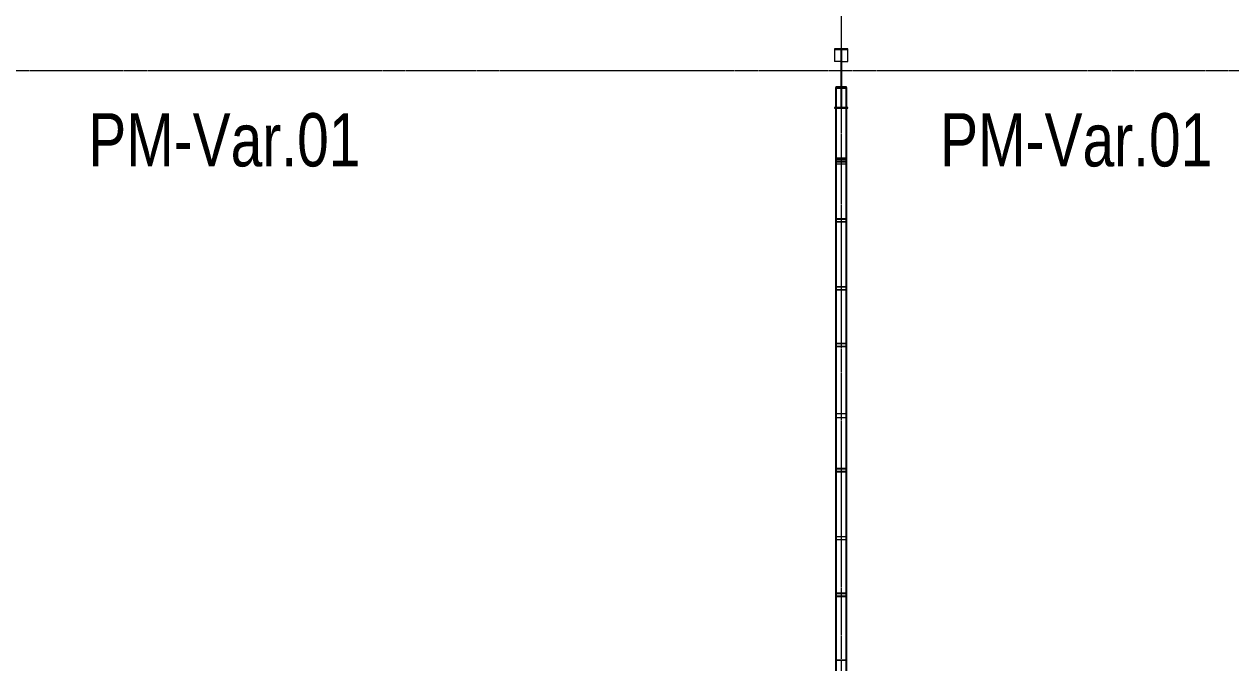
# Model space of a CAD drawing. Header units: centimetres. Extents: x -14155 to 6577, y -1225 to 8033.
# Drawn here: x -8939 to -7806, y 1665 to 2265 of the extents above; entities that cross this region are included whole.
import ezdxf

# ---------------------------------------------------------------- set-up
doc = ezdxf.new("R2010")
doc.units = ezdxf.units.CM
doc.linetypes.add('Grid Line', pattern=[2.2225, 1.27, -0.3175, 0.3175, -0.3175])
for name, color, linetype, lineweight in [('S-BEAM', 7, 'Continuous', 9), ('S-COLS', 7, 'Continuous', 9), ('S-COLS-IDEN', 7, 'Continuous', 9), ('S-GRID', 7, 'Continuous', 9)]:
    doc.layers.add(name, color=color, linetype=linetype, lineweight=lineweight)
doc.styles.add('Century Gothic_1', font='GOTHIC.TTF', dxfattribs={"width": 0.8, "height": 50})

# ---------------------------------------------------------------- blocks, each defined once
blk = doc.blocks.new('RVR_CERCHA_C02 - RVR_CERCHA_C02-V22-N01 - Planta')
at = {"layer": 'S-BEAM', "color": 253, "true_color": 0xaaaaaa}
for p, q in [((-5.7, 5), (897.3, 5)), ((893.3, 4.7), (-5.7, 4.7)), ((419.6, 5), (367.8, 5)), ((367.8, 5), (419.6, 5)), ((368.2, 5), (421.2, 5)), ((481.4, 5), (368.2, 5)), ((368.2, 4.7), (421.2, 4.7)), ((481.4, 4.7), (368.2, 4.7)), ((416.4, 4.7), (419.6, 4.7)), ((419.2, 5), (419.6, 5)), ((419.6, 4.7), (419.6, 5)), ((419.6, 5), (420.5, 5)), ((419.6, 5), (421.2, 5)), ((419.6, 5), (421.4, 5)), ((422.6, 5), (419.6, 5)), ((419.6, 5), (422.6, 5)), ((420.5, 4.7), (419.6, 4.7)), ((419.6, 4.7), (421.2, 4.7)), ((421.4, 4.7), (419.6, 4.7)), ((419.6, 4.7), (422.6, 4.7)), ((419.6, 4.7), (422, 4.7)), ((420.5, 5), (422.2, 5)), ((422, 4.7), (420.5, 4.7)), ((421.2, 5), (482.4, 5)), ((421.2, 5), (422.6, 5)), ((421.2, 4.7), (482.4, 4.7)), ((421.2, 4.7), (422.6, 4.7)), ((421.4, 5), (422.6, 5)), ((422.6, 4.7), (421.4, 4.7)), ((422, -4.7), (422, 4.7)), ((422, 4.7), (422.6, 4.7)), ((422, 4.7), (422.6, 4.7)), ((422.2, 5), (422.2, 4.7)), ((422.6, 5), (422.2, 5)), ((422.2, 4.7), (422.2, -4.7)), ((425.9, 5), (422.6, 5)), ((422.6, 5), (422.6, 4.7)), ((482, 5), (422.6, 5)), ((422.6, 5), (482, 5)), ((422.6, 4.7), (425.4, 4.7)), ((422.6, 4.7), (425.4, 4.7)), ((422.6, 4.7), (482, 4.7)), ((425.4, 4.7), (482, 4.7)), ((425.4, 4.7), (482, 4.7)), ((482, 5), (425.9, 5)), ((482.9, 5), (481.4, 5)), ((482.9, 4.7), (481.4, 4.7)), ((482, 5), (482, 4.7)), ((483.7, 5), (482, 5)), ((485, 5), (482, 5)), ((485, 5), (482, 5)), ((485, 5), (482, 5)), ((482, 5), (485, 5)), ((482, 4.7), (482, -4.7)), ((482.2, -4.7), (482.2, 4.7)), ((483.7, 5), (482.4, 5)), ((482.4, 5), (482.4, 4.7)), ((482.4, 4.7), (483.7, 4.7)), ((482.4, 4.7), (483.4, 4.7)), ((482.4, 4.7), (483.7, 4.7)), ((482.4, 4.7), (483.4, 4.7)), ((482.4, 4.7), (484.8, 4.7)), ((482.4, 4.7), (484.8, 4.7)), ((484.8, 5), (482.9, 5)), ((484.8, 4.7), (482.9, 4.7)), ((483.4, 4.7), (484.8, 4.7)), ((483.4, 4.7), (484.8, 4.7)), ((485.4, 5), (483.7, 5)), ((485, 5), (483.7, 5)), ((483.7, 4.7), (485.4, 4.7)), ((483.7, 4.7), (484.8, 4.7)), ((486.3, 5), (484.8, 5)), ((484.8, 4.7), (484.8, -4.7)), ((486.3, 4.7), (484.8, 4.7)), ((532.2, 5), (485, 5)), ((535.7, 5), (485, 5)), ((485, 5), (535.7, 5)), ((485, 4.7), (532.7, 4.7)), ((485, -4.7), (485, 4.7)), ((485, 4.7), (532.7, 4.7)), ((485, 4.7), (535.4, 4.7)), ((485.4, 4.7), (485.4, 5)), ((485.4, 5), (537.3, 5)), ((485.4, 4.7), (537.3, 4.7)), ((602.3, 5), (486.3, 5)), ((602.3, 4.7), (486.3, 4.7)), ((535.2, 5), (532.2, 5)), ((532.7, 4.7), (535.4, 4.7)), ((532.7, 4.7), (535.7, 4.7)), ((535.2, 5), (535.7, 5)), ((535.2, 4.7), (535.2, 5)), ((535.2, -4.7), (535.2, 4.7)), ((535.4, 4.7), (535.4, -4.7)), ((535.7, 4.7), (535.7, 5)), ((535.7, 5), (536.6, 5)), ((535.7, 5), (537.3, 5)), ((535.7, 5), (537.3, 5)), ((538.6, 5), (535.7, 5)), ((535.7, 5), (538.6, 5)), ((536.6, 4.7), (535.7, 4.7)), ((535.7, 4.7), (537.3, 4.7)), ((537.3, 4.7), (535.7, 4.7)), ((535.7, 4.7), (538.6, 4.7)), ((535.7, 4.7), (538, 4.7)), ((536.6, 5), (538.2, 5)), ((538, 4.7), (536.6, 4.7)), ((537.3, 5), (599.5, 5)), ((537.3, 5), (538.6, 5)), ((537.3, 5), (538.6, 5)), ((537.3, 4.7), (599.5, 4.7)), ((538.6, 4.7), (537.3, 4.7)), ((537.3, 4.7), (538.6, 4.7)), ((538, -4.7), (538, 4.7)), ((538, 4.7), (538.6, 4.7)), ((538, 4.7), (538.6, 4.7)), ((538.2, 5), (538.2, 4.7)), ((538.6, 5), (538.2, 5)), ((538.2, 4.7), (538.2, -4.7)), ((541.8, 5), (538.6, 5)), ((538.6, 5), (538.6, 4.7)), ((599, 5), (538.6, 5)), ((538.6, 5), (599, 5)), ((538.6, 4.7), (541.3, 4.7)), ((538.6, 4.7), (541.3, 4.7)), ((538.6, 4.7), (599, 4.7)), ((541.3, 4.7), (599, 4.7)), ((541.3, 4.7), (599, 4.7)), ((599, 5), (541.8, 5)), ((599, 5), (599, 4.7)), ((600.7, 5), (599, 5)), ((602, 5), (599, 5)), ((602, 5), (599, 5)), ((602, 5), (599, 5)), ((599, 5), (602, 5)), ((599, 4.7), (599, -4.7)), ((599.2, -4.7), (599.2, 4.7)), ((600.7, 5), (599.5, 5)), ((599.5, 5), (599.5, 4.7)), ((599.5, 4.7), (600.7, 4.7)), ((599.5, 4.7), (600.4, 4.7)), ((599.5, 4.7), (600.7, 4.7)), ((599.5, 4.7), (600.4, 4.7)), ((599.5, 4.7), (601.8, 4.7)), ((599.5, 4.7), (601.8, 4.7)), ((600.4, 4.7), (601.8, 4.7)), ((600.4, 4.7), (601.8, 4.7)), ((602.4, 5), (600.7, 5)), ((602, 5), (600.7, 5)), ((600.7, 4.7), (602.4, 4.7)), ((600.7, 4.7), (601.8, 4.7)), ((601.8, 4.7), (601.8, -4.7)), ((650.5, 5), (602, 5)), ((649.8, 5), (602, 5)), ((602, 5), (651.4, 5)), ((602, 4.7), (651.2, 4.7)), ((602, -4.7), (602, 4.7)), ((602, 4.7), (651, 4.7)), ((602, 4.7), (649.8, 4.7)), ((602.4, 4.7), (602.4, 5)), ((602.4, 5), (655.4, 5)), ((715.6, 5), (602.4, 5)), ((602.4, 4.7), (655.4, 4.7)), ((715.6, 4.7), (602.4, 4.7)), ((649.8, 5), (652.4, 5)), ((649.8, 4.7), (649.8, 5)), ((649.8, 5), (651.4, 5)), ((656.8, 5), (649.8, 5)), ((649.8, -4.7), (649.8, 4.7)), ((649.8, 4.7), (653.6, 4.7)), ((652.4, 4.7), (650, 4.7)), ((650, 4.7), (650, -4.7)), ((651.4, 4.7), (650, 4.7)), ((650.9, 5), (650.5, 5)), ((653.4, 5), (650.9, 5)), ((651, 4.7), (651.4, 4.7)), ((651.2, 4.7), (653.6, 4.7)), ((651.4, 5), (655.4, 5)), ((651.4, 5), (656.8, 5)), ((651.9, 4.7), (651.4, 4.7)), ((651.4, 4.7), (656.8, 4.7)), ((655.7, 4.7), (651.9, 4.7)), ((652.4, 5), (652.4, 4.7)), ((656.8, 5), (652.4, 5)), ((652.9, 4.7), (652.4, 4.7)), ((653.6, 4.7), (652.9, 4.7)), ((653.4, 5), (655.3, 5)), ((653.4, 4.7), (653.4, 5)), ((653.4, -4.7), (653.4, 4.7)), ((656.8, 4.7), (653.6, 4.7)), ((655.3, 4.7), (653.6, 4.7)), ((653.6, 4.7), (653.6, -4.7)), ((653.6, 4.7), (656.8, 4.7)), ((655.3, 5), (656.8, 5)), ((656.8, 4.7), (655.3, 4.7)), ((655.4, 5), (716.6, 5)), ((655.4, 5), (656.8, 5)), ((655.4, 4.7), (656.8, 4.7)), ((716.6, 4.7), (655.7, 4.7)), ((659.6, 5), (656.8, 5)), ((656.8, 5), (656.8, 4.7)), ((716.2, 5), (656.8, 5)), ((656.8, 5), (716.2, 5)), ((659.6, 4.7), (656.8, 4.7)), ((656.8, 4.7), (716.2, 4.7)), ((656.8, 4.7), (716.2, 4.7)), ((716.2, 5), (659.6, 5)), ((716.2, 4.7), (659.6, 4.7)), ((717.1, 5), (715.6, 5)), ((716.6, 4.7), (715.6, 4.7)), ((717.9, 5), (716.2, 5)), ((716.2, 5), (716.2, 4.7)), ((719.2, 5), (716.2, 5)), ((719.2, 5), (716.2, 5)), ((719.2, 5), (716.2, 5)), ((716.2, 5), (719.2, 5)), ((716.2, 4.7), (716.6, 4.7)), ((716.6, 4.7), (716.2, 4.7)), ((716.6, 4.7), (716.2, 4.7)), ((716.2, 4.7), (716.6, 4.7)), ((716.2, 4.7), (716.6, 4.7)), ((716.6, 5), (716.6, -5)), ((717.9, 5), (716.6, 5)), ((716.8, 4.7), (717.9, 4.7)), ((719.2, 4.7), (716.8, 4.7)), ((716.8, -4.7), (716.8, 4.7)), ((716.8, 4.7), (717.9, 4.7)), ((719.2, 4.7), (716.8, 4.7)), ((717.1, 4.7), (716.8, 4.7)), ((716.8, 4.7), (719.2, 4.7)), ((716.8, 4.7), (719.2, 4.7)), ((719, 5), (717.1, 5)), ((719, 4.7), (717.1, 4.7)), ((719.6, 5), (717.9, 5)), ((719.2, 5), (717.9, 5)), ((717.9, 4.7), (719.4, 4.7)), ((717.9, 4.7), (719.2, 4.7)), ((720.5, 5), (719, 5)), ((719.4, 4.7), (719, 4.7)), ((766.8, 5), (719.2, 5)), ((769.9, 5), (719.2, 5)), ((719.2, 5), (769.9, 5)), ((719.4, 4.7), (719.4, -4.7)), ((719.6, -5), (719.6, 5)), ((719.6, 5), (771.5, 5)), ((766.8, 4.7), (719.6, 4.7)), ((771.2, 4.7), (719.6, 4.7)), ((720.5, 4.7), (719.6, 4.7)), ((719.6, 4.7), (769.9, 4.7)), ((719.6, 4.7), (769.9, 4.7)), ((836.5, 5), (720.5, 5)), ((836.5, 4.7), (720.5, 4.7)), ((769.4, 5), (766.8, 5)), ((769.4, 4.7), (766.8, 4.7)), ((769.4, 4.7), (769.4, 5)), ((769.4, 5), (769.9, 5)), ((769.9, 4.7), (769.4, 4.7)), ((769.9, 5), (771, 5)), ((769.9, -5), (769.9, 5)), ((769.9, 5), (771.5, 5)), ((769.9, 5), (771.2, 5)), ((772.8, 5), (769.9, 5)), ((769.9, 5), (772.8, 5)), ((771.2, 4.7), (769.9, 4.7)), ((769.9, 4.7), (772.8, 4.7)), ((769.9, 4.7), (772.8, 4.7)), ((771, 4.7), (770, 4.7)), ((770, 4.7), (770, -4.7)), ((771.7, 4.7), (770, 4.7)), ((771, 5), (772.4, 5)), ((772.4, 4.7), (771, 4.7)), ((771.2, 5), (772.8, 5)), ((772.6, 4.7), (771.2, 4.7)), ((772.6, 4.7), (771.2, 4.7)), ((771.5, 5), (833.7, 5)), ((771.5, 5), (772.8, 5)), ((833.7, 4.7), (771.7, 4.7)), ((772.4, 5), (772.4, 4.7)), ((772.8, 5), (772.4, 5)), ((772.8, 4.7), (772.4, 4.7)), ((772.6, -4.7), (772.6, 4.7)), ((775.3, 5), (772.8, 5)), ((772.8, 5), (772.8, -5)), ((833.2, 5), (772.8, 5)), ((772.8, 5), (833.2, 5)), ((775.3, 4.7), (772.8, 4.7)), ((772.8, 4.7), (833.2, 4.7)), ((772.8, 4.7), (833.2, 4.7)), ((833.2, 5), (775.3, 5)), ((833.2, 4.7), (775.3, 4.7)), ((834.9, 5), (833.2, 5)), ((833.2, 5), (833.2, 4.7)), ((836.2, 5), (833.2, 5)), ((836.2, 5), (833.2, 5)), ((836.2, 5), (833.2, 5)), ((833.2, 5), (836.2, 5)), ((833.2, 4.7), (833.7, 4.7)), ((833.7, 4.7), (833.2, 4.7)), ((833.7, 4.7), (833.2, 4.7)), ((833.2, 4.7), (833.7, 4.7)), ((833.2, 4.7), (833.7, 4.7)), ((833.7, 5), (833.7, -5)), ((834.9, 5), (833.7, 5)), ((833.8, 4.7), (834.9, 4.7)), ((836.2, 4.7), (833.8, 4.7)), ((833.8, -4.7), (833.8, 4.7)), ((833.8, 4.7), (834.9, 4.7)), ((836.2, 4.7), (833.8, 4.7)), ((833.8, 4.7), (836.2, 4.7)), ((833.8, 4.7), (836.2, 4.7)), ((836.6, 5), (834.9, 5)), ((836.2, 5), (834.9, 5)), ((834.9, 4.7), (836.4, 4.7)), ((834.9, 4.7), (836.2, 4.7)), ((882.8, 5), (836.2, 5)), ((888, 5), (836.2, 5)), ((836.2, 5), (888.3, 5)), ((836.4, 4.7), (836.4, -4.7)), ((836.6, -5), (836.6, 5)), ((836.6, 5), (888.5, 5)), ((892.8, 5), (836.6, 5)), ((882.8, 4.7), (836.6, 4.7)), ((888.5, 4.7), (836.6, 4.7)), ((892.8, 4.7), (836.6, 4.7)), ((836.6, 4.7), (888.3, 4.7)), ((836.6, 4.7), (888, 4.7)), ((887.9, 5), (882.8, 5)), ((887.9, 4.7), (882.8, 4.7)), ((888, 4.7), (888, 5)), ((888, 5), (888.5, 5)), ((888, -4.7), (888, 4.7)), ((888.1, 5), (891, 5)), ((888.8, 5), (888.1, 5)), ((888.1, 4.7), (888.1, 5)), ((888.1, 5), (890.1, 5)), ((888.1, 5), (889.6, 5)), ((890.5, 5), (888.1, 5)), ((888.8, 4.7), (888.1, 4.7)), ((890, 4.7), (888.1, 4.7)), ((888.1, 4.7), (889.6, 4.7)), ((888.1, 4.7), (890.5, 4.7)), ((888.3, 5), (889.6, 5)), ((891, 4.7), (888.3, 4.7)), ((888.3, 4.7), (888.3, -4.7)), ((888.8, 4.7), (888.3, 4.7)), ((888.3, 4.7), (889.6, 4.7)), ((888.5, 5), (893.3, 5)), ((888.5, 5), (890.6, 5)), ((890.3, 4.7), (888.5, 4.7)), ((888.8, 4.7), (888.8, 5)), ((888.8, 5), (891, 5)), ((893.3, 4.7), (888.8, 4.7)), ((891, 4.7), (888.8, 4.7)), ((889.6, 5), (890.6, 5)), ((889.6, 5), (891, 5)), ((889.6, 4.7), (890.6, 4.7)), ((889.6, 4.7), (891, 4.7)), ((890, -4.7), (890, 4.7)), ((890, 4.7), (890.3, 4.7)), ((890.1, 5), (890.1, -5)), ((891, 5), (890.1, 5)), ((890.8, 4.7), (890.3, 4.7)), ((890.3, 4.7), (891, 4.7)), ((890.5, 5), (891, 5)), ((890.5, -5), (890.5, 5)), ((891, 4.7), (890.5, 4.7)), ((890.5, 4.7), (890.5, -4.7)), ((890.6, 5), (892.2, 5)), ((890.6, 5), (898.3, 5)), ((890.6, 4.7), (893.3, 4.7)), ((891, 5), (892.2, 5)), ((891, 5), (892.2, 5)), ((892.2, 5), (891, 5)), ((891, 5), (891, 4.7)), ((892.2, 4.7), (891, 4.7)), ((892, 4.7), (891, 4.7)), ((892, 4.7), (891, 4.7)), ((891, 4.7), (892.2, 4.7)), ((892, -4.7), (892, 4.7)), ((892.2, 5), (893, 5)), ((892.2, 5), (892.2, 4.7)), ((898.3, 5), (892.2, 5)), ((893, 4.7), (892.2, 4.7)), ((892.2, 4.7), (892.2, -4.7)), ((892.2, 4.7), (893.3, 4.7)), ((898.3, 5), (892.8, 5)), ((893.3, 4.7), (892.8, 4.7)), ((893, 5), (893, 4.7)), ((893.3, 5), (893.3, -5)), ((897.3, 5), (893.3, 5)), ((898.3, 5), (893.3, 5)), ((893.6, -4.7), (893.6, 4.7)), ((893.6, 4.7), (897.3, 4.7)), ((898.3, 4.7), (893.6, 4.7)), ((898.3, 4.7), (893.6, 4.7)), ((898.3, 4.7), (893.6, 4.7)), ((893.6, 4.7), (898.3, 4.7)), ((893.6, 4.7), (898.3, 4.7)), ((898.3, 5), (897.3, 5)), ((897.3, 5), (898.3, 5)), ((897.3, 4.7), (898.3, 4.7)), ((898.3, 4.7), (898.3, 5)), ((898.3, 5), (959.9, 5)), ((954.6, 5), (898.3, 5)), ((954.6, 5), (898.3, 5)), ((898.3, 5), (954.6, 5)), ((954.6, 4.7), (898.3, 4.7)), ((957, 4.7), (898.3, 4.7)), ((898.3, 4.7), (954.6, 4.7)), ((898.3, 4.7), (954.6, 4.7)), ((959.3, 5), (954.6, 5)), ((959.6, 5), (954.6, 5)), ((954.6, 5), (954.6, 4.7)), ((954.6, 4.7), (954.6, 5)), ((954.6, 5), (959.6, 5)), ((959.6, 5), (954.6, 5)), ((954.6, 5), (958.6, 5)), ((959.3, 4.7), (954.6, 4.7)), ((954.6, 4.7), (959.3, 4.7)), ((958.2, 4.7), (954.6, 4.7)), ((954.6, 4.7), (958.6, 4.7)), ((954.6, 4.7), (959.3, 4.7)), ((959.3, 4.7), (957, 4.7)), ((959.3, 4.7), (958.2, 4.7)), ((959.6, 5), (958.6, 5)), ((958.6, 4.7), (959.3, 4.7)), ((959.3, 4.7), (959.3, -4.7)), ((959.3, -4.7), (959.3, 4.7)), ((959.6, -5), (959.6, 5)), ((959.6, 4.7), (959.6, -4.7)), ((959.8, -4.7), (959.8, 4.7)), ((959.9, 5), (959.9, -5)), ((960.6, 5), (959.9, 5)), ((960.6, 5), (959.9, 5)), ((959.9, 4.7), (960.5, 4.7)), ((959.9, 4.7), (960.5, 4.7)), ((960.5, 4.7), (960.5, -4.7)), ((960.6, -5), (960.6, 5)), ((893.3, -4.7), (-5.7, -4.7)), ((897.3, -5), (-5.7, -5)), ((367.8, -5), (419.6, -5)), ((367.8, -5), (419.6, -5)), ((368.2, -4.7), (421.2, -4.7)), ((481.4, -4.7), (368.2, -4.7)), ((368.2, -5), (421.2, -5)), ((481.4, -5), (368.2, -5)), ((416.4, -4.7), (419.6, -4.7)), ((419.6, -5), (419.2, -5)), ((419.6, -5), (419.6, -4.7)), ((419.6, -4.7), (420.5, -4.7)), ((419.6, -4.7), (421.2, -4.7)), ((419.6, -4.7), (421.4, -4.7)), ((419.6, -4.7), (422, -4.7)), ((419.6, -4.7), (422.6, -4.7)), ((420.5, -5), (419.6, -5)), ((419.6, -5), (421.2, -5)), ((421.4, -5), (419.6, -5)), ((419.6, -5), (422.6, -5)), ((419.6, -5), (422.6, -5)), ((420.5, -4.7), (422, -4.7)), ((422.2, -5), (420.5, -5)), ((421.2, -4.7), (482.4, -4.7)), ((421.2, -4.7), (422.6, -4.7)), ((421.2, -5), (482.4, -5)), ((421.2, -5), (422.6, -5)), ((421.4, -4.7), (422.6, -4.7)), ((422.6, -5), (421.4, -5)), ((422, -4.7), (422.6, -4.7)), ((422, -4.7), (422.6, -4.7)), ((422.2, -4.7), (422.2, -5)), ((422.2, -5), (422.6, -5)), ((422.6, -4.7), (425.4, -4.7)), ((422.6, -4.7), (422.6, -5)), ((422.6, -4.7), (482, -4.7)), ((422.6, -4.7), (425.4, -4.7)), ((422.6, -5), (425.9, -5)), ((422.6, -5), (482, -5)), ((422.6, -5), (482, -5)), ((425.4, -4.7), (482, -4.7)), ((425.4, -4.7), (482, -4.7)), ((425.9, -5), (482, -5)), ((482.9, -4.7), (481.4, -4.7)), ((482.9, -5), (481.4, -5)), ((482, -4.7), (482, -5)), ((482, -5), (483.7, -5)), ((482, -5), (485, -5)), ((482, -5), (485, -5)), ((482, -5), (485, -5)), ((482, -5), (485, -5)), ((483.7, -4.7), (482.4, -4.7)), ((482.4, -4.7), (483.4, -4.7)), ((483.7, -4.7), (482.4, -4.7)), ((482.4, -4.7), (482.4, -5)), ((482.4, -4.7), (483.4, -4.7)), ((482.4, -4.7), (484.8, -4.7)), ((482.4, -4.7), (484.8, -4.7)), ((482.4, -5), (483.7, -5)), ((484.8, -4.7), (482.9, -4.7)), ((484.8, -5), (482.9, -5)), ((483.4, -4.7), (484.8, -4.7)), ((483.4, -4.7), (484.8, -4.7)), ((485.4, -4.7), (483.7, -4.7)), ((484.8, -4.7), (483.7, -4.7)), ((483.7, -5), (485.4, -5)), ((483.7, -5), (485, -5)), ((486.3, -4.7), (484.8, -4.7)), ((486.3, -5), (484.8, -5)), ((485, -4.7), (532.7, -4.7)), ((485, -4.7), (535.4, -4.7)), ((485, -4.7), (532.7, -4.7)), ((485, -5), (532.2, -5)), ((485, -5), (535.7, -5)), ((485, -5), (535.7, -5)), ((485.4, -5), (485.4, -4.7)), ((485.4, -4.7), (537.3, -4.7)), ((485.4, -5), (537.3, -5)), ((602.3, -4.7), (486.3, -4.7)), ((602.3, -5), (486.3, -5)), ((532.2, -5), (535.2, -5)), ((532.7, -4.7), (535.4, -4.7)), ((532.7, -4.7), (535.7, -4.7)), ((535.2, -5), (535.2, -4.7)), ((535.7, -5), (535.2, -5)), ((535.7, -5), (535.7, -4.7)), ((535.7, -4.7), (536.6, -4.7)), ((535.7, -4.7), (537.3, -4.7)), ((535.7, -4.7), (537.3, -4.7)), ((535.7, -4.7), (538, -4.7)), ((535.7, -4.7), (538.6, -4.7)), ((536.6, -5), (535.7, -5)), ((535.7, -5), (537.3, -5)), ((537.3, -5), (535.7, -5)), ((535.7, -5), (538.6, -5)), ((535.7, -5), (538.6, -5)), ((536.6, -4.7), (538, -4.7)), ((538.2, -5), (536.6, -5)), ((537.3, -4.7), (599.5, -4.7)), ((537.3, -4.7), (538.6, -4.7)), ((537.3, -4.7), (538.6, -4.7)), ((537.3, -5), (599.5, -5)), ((538.6, -5), (537.3, -5)), ((537.3, -5), (538.6, -5)), ((538, -4.7), (538.6, -4.7)), ((538, -4.7), (538.6, -4.7)), ((538.2, -4.7), (538.2, -5)), ((538.2, -5), (538.6, -5)), ((538.6, -4.7), (541.3, -4.7)), ((538.6, -4.7), (538.6, -5)), ((538.6, -4.7), (599, -4.7)), ((538.6, -4.7), (541.3, -4.7)), ((538.6, -5), (541.8, -5)), ((538.6, -5), (599, -5)), ((538.6, -5), (599, -5)), ((541.3, -4.7), (599, -4.7)), ((541.3, -4.7), (599, -4.7)), ((541.8, -5), (599, -5)), ((599, -4.7), (599, -5)), ((599, -5), (600.7, -5)), ((599, -5), (602, -5)), ((599, -5), (602, -5)), ((599, -5), (602, -5)), ((599, -5), (602, -5)), ((600.7, -4.7), (599.5, -4.7)), ((599.5, -4.7), (600.4, -4.7)), ((600.7, -4.7), (599.5, -4.7)), ((599.5, -4.7), (599.5, -5)), ((599.5, -4.7), (600.4, -4.7)), ((599.5, -4.7), (601.8, -4.7)), ((599.5, -4.7), (601.8, -4.7)), ((599.5, -5), (600.7, -5)), ((600.4, -4.7), (601.8, -4.7)), ((600.4, -4.7), (601.8, -4.7)), ((602.4, -4.7), (600.7, -4.7)), ((601.8, -4.7), (600.7, -4.7)), ((600.7, -5), (602.4, -5)), ((600.7, -5), (602, -5)), ((602, -4.7), (651.2, -4.7)), ((602, -4.7), (649.8, -4.7)), ((602, -4.7), (651, -4.7)), ((602, -5), (650.5, -5)), ((602, -5), (651.4, -5)), ((602, -5), (649.8, -5)), ((602.4, -5), (602.4, -4.7)), ((602.4, -4.7), (655.4, -4.7)), ((715.6, -4.7), (602.4, -4.7)), ((602.4, -5), (655.4, -5)), ((715.6, -5), (602.4, -5)), ((649.8, -5), (649.8, -4.7)), ((649.8, -4.7), (653.6, -4.7)), ((652.4, -5), (649.8, -5)), ((651.4, -5), (649.8, -5)), ((649.8, -5), (656.8, -5)), ((650, -4.7), (652.4, -4.7)), ((651.4, -4.7), (650, -4.7)), ((650.5, -5), (650.9, -5)), ((650.9, -5), (653.4, -5)), ((651, -4.7), (651.4, -4.7)), ((651.2, -4.7), (653.6, -4.7)), ((651.9, -4.7), (651.4, -4.7)), ((651.4, -4.7), (656.8, -4.7)), ((655.4, -5), (651.4, -5)), ((651.4, -5), (656.8, -5)), ((655.7, -4.7), (651.9, -4.7)), ((652.4, -4.7), (652.4, -5)), ((652.9, -4.7), (652.4, -4.7)), ((656.8, -5), (652.4, -5)), ((653.6, -4.7), (652.9, -4.7)), ((653.4, -5), (653.4, -4.7)), ((655.3, -5), (653.4, -5)), ((656.8, -4.7), (653.6, -4.7)), ((653.6, -4.7), (655.3, -4.7)), ((653.6, -4.7), (656.8, -4.7)), ((655.3, -4.7), (656.8, -4.7)), ((656.8, -5), (655.3, -5)), ((655.4, -4.7), (656.8, -4.7)), ((716.6, -5), (655.4, -5)), ((655.4, -5), (656.8, -5)), ((716.6, -4.7), (655.7, -4.7)), ((659.6, -4.7), (656.8, -4.7)), ((656.8, -4.7), (656.8, -5)), ((656.8, -4.7), (716.2, -4.7)), ((656.8, -4.7), (716.2, -4.7)), ((659.6, -5), (656.8, -5)), ((656.8, -5), (716.2, -5)), ((656.8, -5), (716.2, -5)), ((716.2, -4.7), (659.6, -4.7)), ((716.2, -5), (659.6, -5)), ((716.6, -4.7), (715.6, -4.7)), ((717.1, -5), (715.6, -5)), ((716.6, -4.7), (716.2, -4.7)), ((716.2, -4.7), (716.2, -5)), ((716.6, -4.7), (716.2, -4.7)), ((716.6, -4.7), (716.2, -4.7)), ((716.2, -4.7), (716.6, -4.7)), ((716.2, -4.7), (716.6, -4.7)), ((716.2, -5), (717.9, -5)), ((719.2, -5), (716.2, -5)), ((719.2, -5), (716.2, -5)), ((716.2, -5), (719.2, -5)), ((716.2, -5), (719.2, -5)), ((716.6, -5), (717.9, -5)), ((717.9, -4.7), (716.8, -4.7)), ((719.2, -4.7), (716.8, -4.7)), ((717.9, -4.7), (716.8, -4.7)), ((719.2, -4.7), (716.8, -4.7)), ((717.1, -4.7), (716.8, -4.7)), ((716.8, -4.7), (719.2, -4.7)), ((716.8, -4.7), (719.2, -4.7)), ((719, -4.7), (717.1, -4.7)), ((719, -5), (717.1, -5)), ((719.4, -4.7), (717.9, -4.7)), ((719.2, -4.7), (717.9, -4.7)), ((717.9, -5), (719.6, -5)), ((717.9, -5), (719.2, -5)), ((719.4, -4.7), (719, -4.7)), ((720.5, -5), (719, -5)), ((766.8, -5), (719.2, -5)), ((719.2, -5), (769.9, -5)), ((719.2, -5), (769.9, -5)), ((771.2, -4.7), (719.6, -4.7)), ((766.8, -4.7), (719.6, -4.7)), ((720.5, -4.7), (719.6, -4.7)), ((719.6, -4.7), (769.9, -4.7)), ((719.6, -4.7), (769.9, -4.7)), ((771.5, -5), (719.6, -5)), ((836.5, -4.7), (720.5, -4.7)), ((836.5, -5), (720.5, -5)), ((769.4, -4.7), (766.8, -4.7)), ((769.4, -5), (766.8, -5)), ((769.4, -5), (769.4, -4.7)), ((769.4, -4.7), (769.9, -4.7)), ((769.9, -5), (769.4, -5)), ((769.9, -4.7), (771.2, -4.7)), ((769.9, -4.7), (772.8, -4.7)), ((769.9, -4.7), (772.8, -4.7)), ((771, -5), (769.9, -5)), ((771.5, -5), (769.9, -5)), ((771.2, -5), (769.9, -5)), ((769.9, -5), (772.8, -5)), ((769.9, -5), (772.8, -5)), ((770, -4.7), (771, -4.7)), ((771.7, -4.7), (770, -4.7)), ((771, -4.7), (772.4, -4.7)), ((772.4, -5), (771, -5)), ((771.2, -4.7), (772.6, -4.7)), ((772.6, -4.7), (771.2, -4.7)), ((772.8, -5), (771.2, -5)), ((833.7, -5), (771.5, -5)), ((772.8, -5), (771.5, -5)), ((833.7, -4.7), (771.7, -4.7)), ((772.4, -4.7), (772.4, -5)), ((772.8, -4.7), (772.4, -4.7)), ((772.8, -5), (772.4, -5)), ((775.3, -4.7), (772.8, -4.7)), ((772.8, -4.7), (833.2, -4.7)), ((772.8, -4.7), (833.2, -4.7)), ((775.3, -5), (772.8, -5)), ((772.8, -5), (833.2, -5)), ((772.8, -5), (833.2, -5)), ((833.2, -4.7), (775.3, -4.7)), ((833.2, -5), (775.3, -5)), ((833.7, -4.7), (833.2, -4.7)), ((833.2, -4.7), (833.2, -5)), ((833.7, -4.7), (833.2, -4.7)), ((833.7, -4.7), (833.2, -4.7)), ((833.2, -4.7), (833.7, -4.7)), ((833.2, -4.7), (833.7, -4.7)), ((833.2, -5), (834.9, -5)), ((836.2, -5), (833.2, -5)), ((836.2, -5), (833.2, -5)), ((833.2, -5), (836.2, -5)), ((833.2, -5), (836.2, -5)), ((833.7, -5), (834.9, -5)), ((834.9, -4.7), (833.8, -4.7)), ((836.2, -4.7), (833.8, -4.7)), ((834.9, -4.7), (833.8, -4.7)), ((836.2, -4.7), (833.8, -4.7)), ((833.8, -4.7), (836.2, -4.7)), ((833.8, -4.7), (836.2, -4.7)), ((836.4, -4.7), (834.9, -4.7)), ((836.2, -4.7), (834.9, -4.7)), ((834.9, -5), (836.6, -5)), ((834.9, -5), (836.2, -5)), ((882.8, -5), (836.2, -5)), ((836.2, -5), (888.3, -5)), ((836.2, -5), (888, -5)), ((888.5, -4.7), (836.6, -4.7)), ((882.8, -4.7), (836.6, -4.7)), ((892.8, -4.7), (836.6, -4.7)), ((836.6, -4.7), (888, -4.7)), ((836.6, -4.7), (888.3, -4.7)), ((888.5, -5), (836.6, -5)), ((892.8, -5), (836.6, -5)), ((887.9, -4.7), (882.8, -4.7)), ((887.9, -5), (882.8, -5)), ((888, -5), (888, -4.7)), ((888.5, -5), (888, -5)), ((888.8, -4.7), (888.1, -4.7)), ((888.1, -5), (888.1, -4.7)), ((888.1, -4.7), (890, -4.7)), ((888.1, -4.7), (889.6, -4.7)), ((888.1, -4.7), (890.5, -4.7)), ((891, -5), (888.1, -5)), ((888.8, -5), (888.1, -5)), ((890.1, -5), (888.1, -5)), ((888.1, -5), (889.6, -5)), ((888.1, -5), (890.5, -5)), ((888.3, -4.7), (891, -4.7)), ((888.8, -4.7), (888.3, -4.7)), ((888.3, -4.7), (889.6, -4.7)), ((888.3, -5), (889.6, -5)), ((890.3, -4.7), (888.5, -4.7)), ((893.3, -5), (888.5, -5)), ((890.6, -5), (888.5, -5)), ((893.6, -4.7), (888.8, -4.7)), ((888.8, -5), (888.8, -4.7)), ((888.8, -4.7), (891, -4.7)), ((891, -5), (888.8, -5)), ((889.6, -4.7), (890.6, -4.7)), ((889.6, -4.7), (891, -4.7)), ((889.6, -5), (890.6, -5)), ((889.6, -5), (891, -5)), ((890, -4.7), (890.3, -4.7)), ((890.1, -5), (891, -5)), ((890.8, -4.7), (890.3, -4.7)), ((890.3, -4.7), (891, -4.7)), ((890.5, -4.7), (891, -4.7)), ((891, -5), (890.5, -5)), ((890.6, -4.7), (898.3, -4.7)), ((892.2, -5), (890.6, -5)), ((890.6, -5), (898.3, -5)), ((891, -4.7), (892.2, -4.7)), ((891, -4.7), (892, -4.7)), ((892, -4.7), (891, -4.7)), ((891, -4.7), (892.2, -4.7)), ((891, -4.7), (891, -5)), ((892.2, -5), (891, -5)), ((892.2, -5), (891, -5)), ((891, -5), (892.2, -5)), ((892.2, -4.7), (893, -4.7)), ((892.2, -4.7), (892.2, -5)), ((892.2, -4.7), (898.3, -4.7)), ((893, -5), (892.2, -5)), ((892.2, -5), (898.3, -5)), ((898.3, -4.7), (892.8, -4.7)), ((898.3, -5), (892.8, -5)), ((893, -4.7), (893, -5)), ((898.3, -4.7), (893.3, -4.7)), ((898.3, -4.7), (893.3, -4.7)), ((893.3, -5), (897.3, -5)), ((898.3, -5), (893.3, -5)), ((897.3, -4.7), (893.6, -4.7)), ((898.3, -4.7), (897.3, -4.7)), ((897.3, -5), (898.3, -5)), ((898.3, -5), (897.3, -5)), ((898.3, -5), (898.3, -4.7)), ((957, -4.7), (898.3, -4.7)), ((954.6, -4.7), (898.3, -4.7)), ((898.3, -4.7), (954.6, -4.7)), ((898.3, -4.7), (954.6, -4.7)), ((954.6, -5), (898.3, -5)), ((959.9, -5), (898.3, -5)), ((898.3, -5), (954.6, -5)), ((898.3, -5), (954.6, -5)), ((959.3, -4.7), (954.6, -4.7)), ((959.3, -4.7), (954.6, -4.7)), ((954.6, -4.7), (954.6, -5)), ((954.6, -5), (954.6, -4.7)), ((954.6, -4.7), (958.2, -4.7)), ((954.6, -4.7), (959.6, -4.7)), ((954.6, -4.7), (958.6, -4.7)), ((959.3, -5), (954.6, -5)), ((954.6, -5), (959.6, -5)), ((959.6, -5), (954.6, -5)), ((954.6, -5), (958.6, -5)), ((954.6, -5), (959.6, -5)), ((959.6, -4.7), (957, -4.7)), ((958.2, -4.7), (959.3, -4.7)), ((959.6, -4.7), (958.6, -4.7)), ((958.6, -5), (959.6, -5)), ((960.5, -4.7), (959.9, -4.7)), ((959.9, -4.7), (960.5, -4.7)), ((959.9, -5), (960.6, -5)), ((959.9, -5), (960.6, -5))]:
    blk.add_line(p, q, dxfattribs=at)

msp = doc.modelspace()

# ---------------------------------------------------------------- linework, layer by layer
at = {"layer": 'S-COLS'}
for p, q in [((-8165.233, 2241.92), (-8177.733, 2241.92)), ((-8177.733, 2241.92), (-8177.733, 2241.338)), ((-8177.733, 2241.338), (-8171.838, 2241.338)), ((-8177.733, 2241.338), (-8177.733, 2229.874)), ((-8171.838, 2241.338), (-8171.838, 2206.211)), ((-8171.128, 2241.338), (-8165.233, 2241.338)), ((-8171.128, 2206.211), (-8171.128, 2241.338)), ((-8165.233, 2241.338), (-8165.233, 2241.92)), ((-8165.233, 2229.874), (-8165.233, 2241.338)), ((-8171.838, 2229.874), (-8177.733, 2229.874)), ((-8171.128, 2229.874), (-8165.233, 2229.874)), ((-8171.838, 2206.092), (-8171.838, 2205.489)), ((-8171.838, 2204.917), (-8171.838, 2186.778)), ((-8171.128, 2205.489), (-8171.128, 2206.092)), ((-8171.128, 2186.778), (-8171.128, 2204.917)), ((-8176.569, 2186.778), (-8177.733, 2186.778)), ((-8177.733, 2186.778), (-8177.733, 2186.196)), ((-8177.733, 2186.196), (-8176.569, 2186.196)), ((-8171.838, 2186.778), (-8176.569, 2186.778)), ((-8176.569, 2186.196), (-8166.569, 2186.196)), ((-8166.569, 2186.778), (-8171.128, 2186.778)), ((-8165.233, 2186.778), (-8166.569, 2186.778)), ((-8166.569, 2186.196), (-8165.233, 2186.196)), ((-8165.233, 2186.196), (-8165.233, 2186.778))]:
    msp.add_line(p, q, dxfattribs=at)
at = {"layer": 'S-GRID', "color": 253, "linetype": 'Grid Line', "true_color": 0xaaaaaa}
for p, q in [((-8171.576, 7882.574), (-8171.576, -1075.311)), ((-14005.363, 2221.376), (2922.583, 2221.376))]:
    msp.add_line(p, q, dxfattribs=at)

# ---------------------------------------------------------------- block references
at = {"layer": 'S-BEAM', "color": 253, "true_color": 0xaaaaaa, "rotation": 89.9999999999999}
msp.add_blockref('RVR_CERCHA_C02 - RVR_CERCHA_C02-V22-N01 - Planta', (-8171.569, 1245.614), dxfattribs=at)

# ---------------------------------------------------------------- texts
at = {"layer": 'S-COLS-IDEN', "char_height": 50, "width": 336.70875, "attachment_point": 1, "style": 'Century Gothic_1'}
for insert in [(-8878.633, 2181.411), (-8078.721, 2181.411)]:
    msp.add_mtext('PM-Var.01', dxfattribs=dict(at, insert=insert))

doc.saveas('drawing.dxf')
